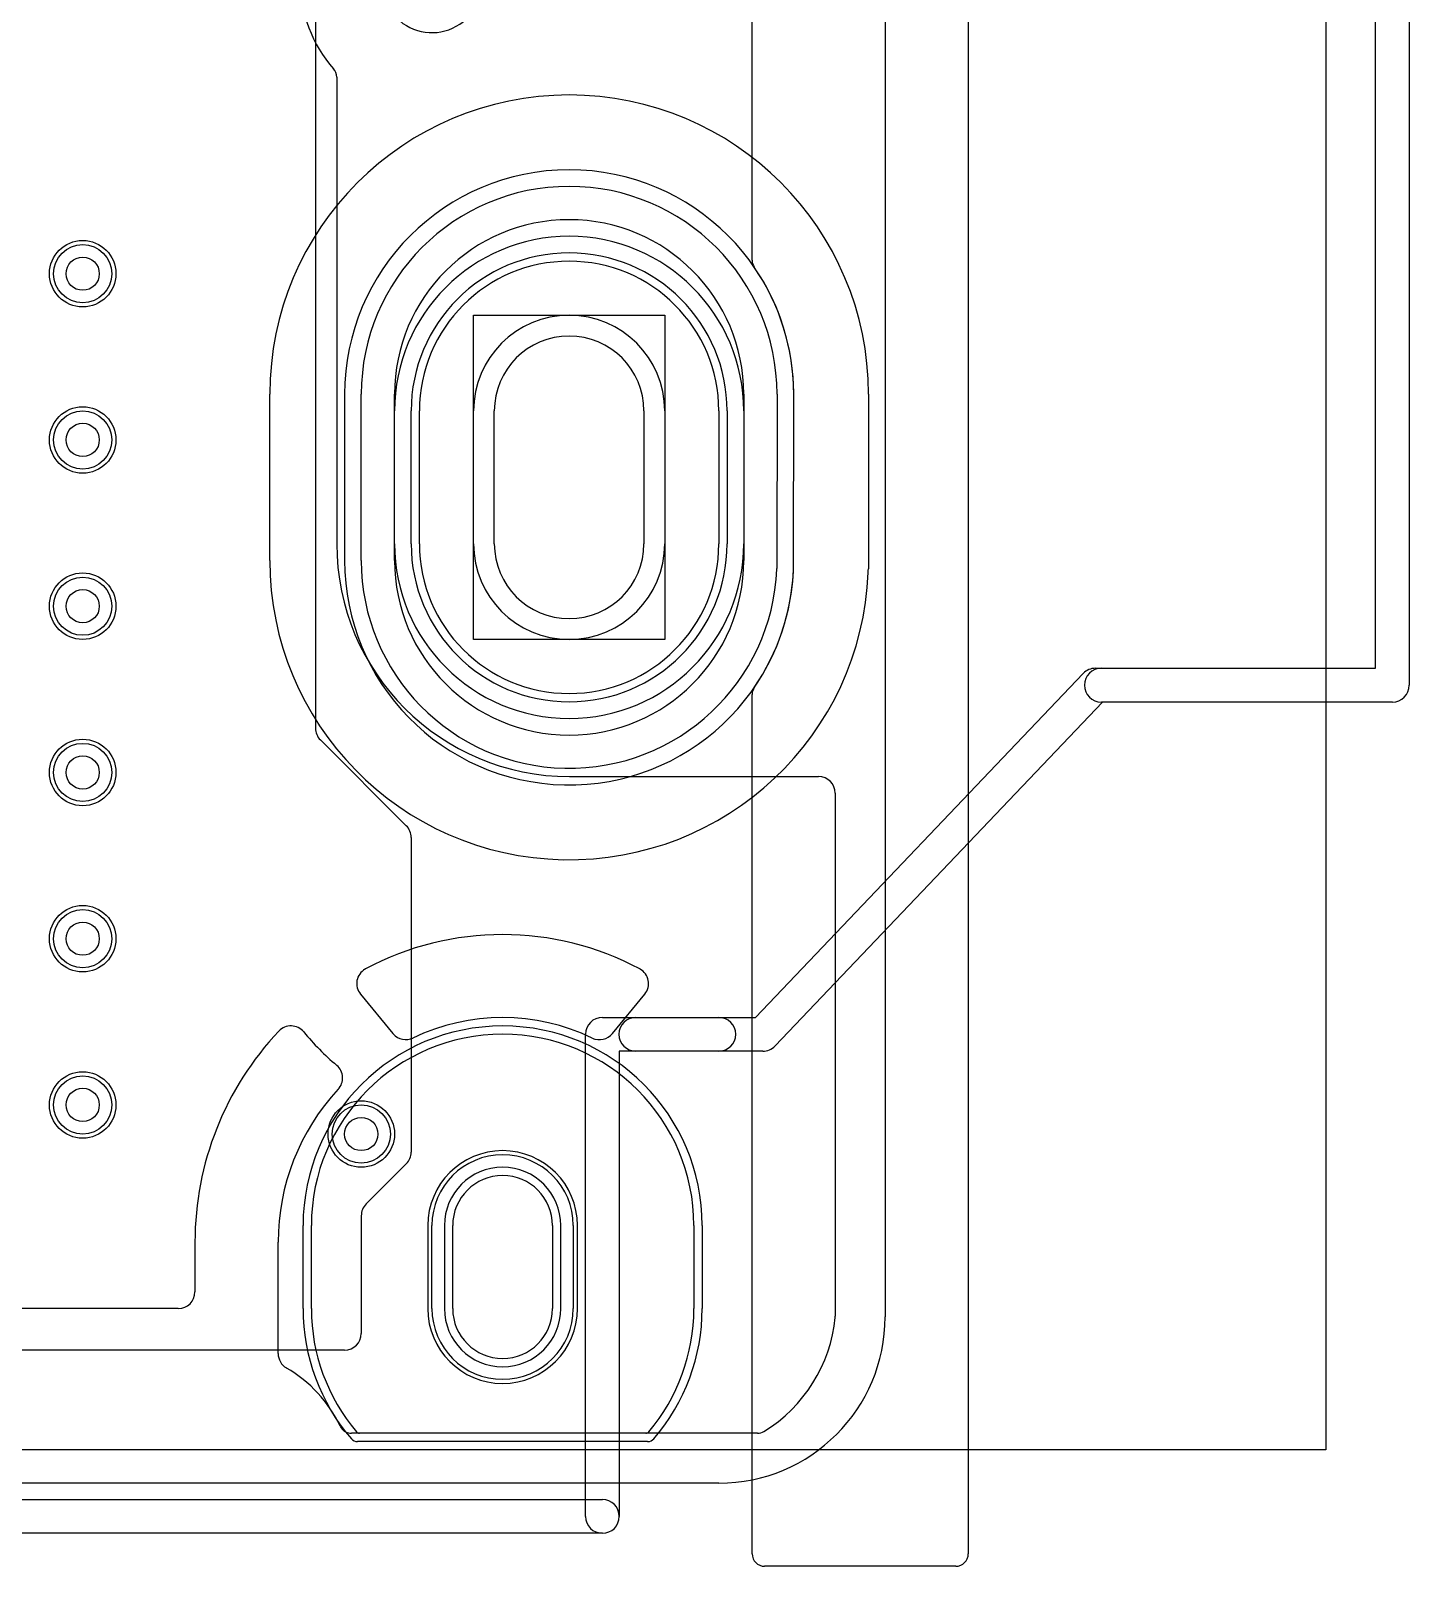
# Model space of a CAD drawing. Extents: x -3.2 to 23.2, y -0.5 to 25.
# Drawn here: x 14.86 to 23.15, y -0.5 to 8.74 of the extents above; entities that cross this region are included whole.
import ezdxf

# ---------------------------------------------------------------- set-up
doc = ezdxf.new("R2010")
doc.units = 0
for name, color, linetype in [('Hole', 1, 'CONTINUOUS'), ('L1', 3, 'CONTINUOUS'), ('L4', 3, 'CONTINUOUS'), ('MetalMask-B', 176, 'CONTINUOUS'), ('Outline', 7, 'CONTINUOUS'), ('PartsArea-A', 111, 'CONTINUOUS'), ('PartsArea-B', 111, 'CONTINUOUS'), ('PartsSilk-B', 221, 'CONTINUOUS'), ('Resist-A', 2, 'CONTINUOUS'), ('Resist-B', 2, 'CONTINUOUS'), ('Silk-A', 140, 'CONTINUOUS'), ('Silk-B', 140, 'CONTINUOUS')]:
    doc.layers.add(name, color=color, linetype=linetype)

msp = doc.modelspace()

# ---------------------------------------------------------------- linework, layer by layer
at = {"layer": 'Hole'}
for p, q in [((17.65, 5.65), (17.65, 6.45)), ((18.55, 6.45), (18.55, 5.65)), ((17.4, 1.05), (17.4, 1.55)), ((18, 1.55), (18, 1.05))]:
    msp.add_line(p, q, dxfattribs=at)
for centre in [(15.175, 7.275), (15.175, 6.275), (15.175, 5.275), (15.175, 4.275), (15.175, 3.275), (15.175, 2.275), (16.85, 2.1)]:
    msp.add_circle(centre, 0.1, dxfattribs=at)
for centre, radius, start, end in [((18.1, 6.45), 0.45, 0, 180), ((18.1, 5.65), 0.45, 180, 0), ((17.7, 1.55), 0.3, 0, 180), ((17.7, 1.05), 0.3, 180, 0)]:
    msp.add_arc(centre, radius, start, end, dxfattribs=at)
at = {"layer": 'L1'}
for p, q in [((16.575, 9.425), (16.575, 4.54142)), ((17.05, 5.55), (17.05, 6.55)), ((19.15, 6.55), (19.15, 5.55)), ((17.2, 5.65), (17.2, 6.45)), ((17.525, 5.65), (17.525, 6.45)), ((18.675, 6.45), (18.675, 5.65)), ((19, 6.45), (19, 5.65)), ((16.60429, 4.47071), (17.12071, 3.95429)), ((17.15, 3.88358), (17.15, 1.99142)), ((17.12071, 1.92071), (16.87929, 1.67929)), ((16.85, 1.60858), (16.85, 0.9)), ((16.75, 0.8), (4.35, 0.8))]:
    msp.add_line(p, q, dxfattribs=at)
for centre in [(15.175, 7.275), (15.175, 6.275), (15.175, 5.275), (15.175, 4.275), (15.175, 3.275), (15.175, 2.275), (16.85, 2.1)]:
    msp.add_circle(centre, 0.2, dxfattribs=at)
for centre, radius, start, end in [((17.275, 9.025), 0.3, 76.522392, 13.477608), ((18.1, 6.55), 1.05, 0, 180), ((18.1, 6.45), 0.9, 0, 180), ((18.1, 6.45), 0.575, 0, 180), ((18.1, 5.65), 0.9, 180, 0), ((18.1, 5.65), 0.575, 180, 0), ((18.1, 5.55), 1.05, 180, 0), ((16.675, 4.54142), 0.1, 180, -135), ((17.05, 3.88358), 0.1, 0, 45), ((17.05, 1.99142), 0.1, -45, 0), ((16.95, 1.60858), 0.1, 135, 180), ((16.75, 0.9), 0.1, -90, 0)]:
    msp.add_arc(centre, radius, start, end, dxfattribs=at)
at = {"layer": 'L4'}
for p, q in [((16.7023, 8.45802), (16.7023, 5.65)), ((17.2, 5.65), (17.2, 6.45)), ((17.525, 5.65), (17.525, 6.45)), ((18.675, 6.45), (18.675, 5.65)), ((19, 6.45), (19, 5.65)), ((18.1023, 4.25), (19.6, 4.25)), ((19.7, 4.15), (19.7, 1.00358)), ((16.84532, 2.94198), (17.04019, 2.70444)), ((18.3598, 2.70444), (18.55467, 2.94198)), ((16.55, 1.05), (16.55, 1.55)), ((17.25, 1.55), (17.25, 1.05)), ((17.35, 1.55), (17.35, 1.05)), ((18.05, 1.05), (18.05, 1.55)), ((18.15, 1.05), (18.15, 1.55)), ((18.85, 1.55), (18.85, 1.05)), ((15.85, 1.45), (15.85, 1.15)), ((16.35, 0.77942), (16.35, 1.45)), ((15.75, 1.05), (4.24999, 1.05)), ((19.23219, 0.3), (16.79057, 0.3)), ((18.56023, 0.3), (16.83977, 0.3))]:
    msp.add_line(p, q, dxfattribs=at)
for centre in [(15.175, 7.275), (15.175, 6.275), (15.175, 5.275), (15.175, 4.275), (15.175, 3.275), (15.175, 2.275), (16.85, 2.1)]:
    msp.add_circle(centre, 0.2, dxfattribs=at)
for centre, radius, start, end in [((17.28278, 9.03765), 0.8, 180, -138.51426), ((16.6273, 8.45802), 0.075, 0, 41.486344), ((18.1, 6.45), 0.9, 0, 180), ((18.1, 6.45), 0.575, 0, 180), ((18.1023, 5.65), 1.4, 180, -90), ((18.1, 5.65), 0.9, 180, 0), ((18.1, 5.65), 0.575, 180, 0), ((19.6, 4.15), 0.1, 0, 90), ((17.7, 1.55001), 1.75, 61.892519, 118.108213), ((16.92265, 3.00539), 0.10001, 120.442016, -140.672702), ((16.83502, 3.15684), 0.07497, -60.463656, -59.624739), ((16.91115, 3.02763), 0.075, 118.86167, 120.637524), ((16.84019, 3.15974), 0.07497, -62.378846, -61.893347), ((18.48914, 3.02747), 0.075, 60.201105, 61.893807), ((18.56367, 3.15761), 0.07497, -119.799859, -119.557179), ((18.47736, 3.00541), 0.1, -39.367614, 60.443439), ((16.7873, 2.8945), 0.07497, 39.294784, 39.327049), ((17.7, 1.54998), 1.25002, 64.440035, 115.561188), ((17.7, 1.45), 1.85, 136.683223, 180), ((16.29944, 2.77059), 0.07497, -43.313727, -42.778503), ((16.42674, 2.65055), 0.1, 39.493793, 136.27627), ((17.69999, 3.70003), 1.55002, -140.502632, -130.090773), ((17.7, 1.55), 1.15, 0, 180), ((16.98223, 2.65689), 0.07497, 39.235098, 39.365227), ((17.09839, 2.75176), 0.07501, -140.756815, -139.233003), ((16.98538, 2.65316), 0.07497, 40.965207, 41.441869), ((17.11751, 2.76788), 0.10001, -139.033955, -64.459809), ((18.28249, 2.76787), 0.1, -115.570753, -39.367614), ((17.12829, 2.74531), 0.075, -64.456515, -64.439436), ((16.75059, 2.57113), 0.07497, -130.623677, -129.452333), ((16.63796, 2.43722), 0.10001, -42.909191, 49.472649), ((17.70001, 1.45), 1.35001, 137.091284, 180), ((17.7, 1.55), 0.45, 0, 180), ((17.7, 1.55), 0.35, 0, 180), ((15.75, 1.15), 0.1, -90, 0), ((17.7, 1.05), 1.15, 180, -139.876046), ((17.7, 1.05), 0.45, 180, 0), ((17.7, 1.05), 0.35, 180, 0), ((17.7, 1.05), 1.15, -40.123954, 0), ((18.79654, 1.08427), 0.90738, -58.441063, -5.562878), ((19.62503, 1.00358), 0.07497, -5.564592, 0), ((16.42497, 0.77942), 0.07497, 180, -179.977072), ((16.45, 0.77943), 0.1, -179.977082, -119.987939), ((16.43749, 0.75775), 0.07497, -119.988514, -119.416874), ((15.99999, 0.00001), 0.80001, 25.376051, 59.944205), ((16.79055, 0.37499), 0.07497, -154.624381, -146.307813), ((16.79058, 0.37501), 0.07501, -146.307814, -104.034391), ((16.79057, 0.37497), 0.07497, -104.03439, -90), ((16.83977, 0.325), 0.025, -139.883409, -90), ((18.56023, 0.325), 0.025, -90, -40.116591), ((19.2322, 0.37497), 0.07497, -90.007642, -58.43856)]:
    msp.add_arc(centre, radius, start, end, dxfattribs=at)
at = {"layer": 'MetalMask-B'}
for p, q in [((17.2, 5.65), (17.2, 6.45)), ((19, 6.45), (19, 5.65)), ((16.55, 1.05), (16.55, 1.55)), ((17.35, 1.55), (17.35, 1.05)), ((18.05, 1.05), (18.05, 1.55)), ((18.85, 1.55), (18.85, 1.05)), ((18.56023, 0.3), (16.83977, 0.3))]:
    msp.add_line(p, q, dxfattribs=at)
for centre, radius, start, end in [((18.1, 6.45), 0.9, 0, 180), ((18.1, 5.65), 0.9, 180, 0), ((17.7, 1.55), 1.15, 0, 180), ((17.7, 1.55), 0.35, 0, 180), ((17.7, 1.05), 1.15, 180, -139.876046), ((17.7, 1.05), 0.35, 180, 0), ((17.7, 1.05), 1.15, -40.123954, 0), ((16.83977, 0.325), 0.025, -139.883409, -90), ((18.56023, 0.325), 0.025, -90, -40.116591)]:
    msp.add_arc(centre, radius, start, end, dxfattribs=at)
at = {"layer": 'Outline'}
for p, q in [((20, 20), (20, 1)), ((19, 0), (12, 0))]:
    msp.add_line(p, q, dxfattribs=at)
msp.add_arc((19, 1), 1, -90, 0, dxfattribs=at)
at = {"layer": 'PartsArea-A'}
for p, q in [((17.525, 5.075), (17.525, 7.025)), ((17.525, 7.025), (18.675, 7.025)), ((18.675, 7.025), (18.675, 5.075)), ((18.675, 5.075), (17.525, 5.075))]:
    msp.add_line(p, q, dxfattribs=at)
at = {"layer": 'PartsArea-B'}
for p, q in [((22.65, 23.8), (22.65, 0.2)), ((22.65, 0.2), (-2.65, 0.2))]:
    msp.add_line(p, q, dxfattribs=at)
at = {"layer": 'PartsSilk-B'}
for p, q in [((23.1516, 15.8), (23.1516, 4.8)), ((22.9484, 4.9016), (22.9484, 15.6984)), ((21.26429, 4.9016), (22.9484, 4.9016)), ((19.22075, 2.8016), (21.19072, 4.87007)), ((21.30783, 4.6984), (19.33786, 2.62993)), ((23.05, 4.6984), (21.30783, 4.6984)), ((18.3, 2.8016), (19.22075, 2.8016)), ((18.1984, -0.2), (18.1984, 2.7)), ((19.26429, 2.5984), (18.4016, 2.5984)), ((18.4016, 2.5984), (18.4016, -0.2)), ((1.8016, -0.0984), (18.3, -0.0984)), ((18.3, -0.3016), (1.7, -0.3016))]:
    msp.add_line(p, q, dxfattribs=at)
for centre, start, end in [((21.26429, 4.8), 90, 136.397181), ((23.05, 4.8), -90, 0), ((18.3, 2.7), 90, 180), ((19.26429, 2.7), -90, -43.60418), ((18.3, -0.2), -90, 90), ((18.3, -0.2), 180, 0)]:
    msp.add_arc(centre, 0.1016, start, end, dxfattribs=at)
at = {"layer": 'Resist-A'}
for p, q in [((16.85, 5.55), (16.85, 6.55)), ((19.35, 6.55), (19.349, 5.5015)), ((17.15, 5.65), (17.15, 6.45)), ((17.525, 5.65), (17.525, 6.45)), ((18.675, 6.45), (18.675, 5.65)), ((19.05, 6.45), (19.05, 5.65)), ((17.275, 1.05), (17.275, 1.55)), ((18.125, 1.55), (18.125, 1.05))]:
    msp.add_line(p, q, dxfattribs=at)
for centre in [(15.175, 7.275), (15.175, 6.275), (15.175, 5.275), (15.175, 4.275), (15.175, 3.275), (15.175, 2.275), (16.85, 2.1)]:
    msp.add_circle(centre, 0.175, dxfattribs=at)
for centre, radius, start, end in [((18.1, 6.55), 1.25, 0, 180), ((18.1, 6.45), 0.95, 0, 180), ((18.1, 6.45), 0.575, 0, 180), ((18.1, 5.65), 0.95, 180, 0), ((18.1, 5.65), 0.575, 180, 0), ((18.1, 5.55), 1.25, 180, -2.362168), ((19.274, 5.50157), 0.075, -2.361139, -0.053476), ((17.7, 1.55), 0.425, 0, 180), ((17.7, 1.05), 0.425, 180, 0)]:
    msp.add_arc(centre, radius, start, end, dxfattribs=at)
at = {"layer": 'Resist-B'}
for p, q in [((17.05, 5.65), (17.05, 6.45)), ((17.15, 5.65), (17.15, 6.45)), ((17.525, 5.65), (17.525, 6.45)), ((18.675, 6.45), (18.675, 5.65)), ((19.05, 6.45), (19.05, 5.65)), ((19.15, 6.45), (19.15, 5.65)), ((16.5, 1.05), (16.5, 1.55)), ((17.275, 1.05), (17.275, 1.55)), ((18.125, 1.55), (18.125, 1.05)), ((18.9, 1.55), (18.9, 1.05)), ((18.57178, 0.25), (16.82822, 0.25))]:
    msp.add_line(p, q, dxfattribs=at)
for centre in [(15.175, 7.275), (15.175, 6.275), (15.175, 5.275), (15.175, 4.275), (15.175, 3.275), (15.175, 2.275), (16.85, 2.1)]:
    msp.add_circle(centre, 0.175, dxfattribs=at)
for centre, radius, start, end in [((18.1, 6.45), 1.05, 0, 180), ((18.1, 6.45), 0.95, 0, 180), ((18.1, 6.45), 0.575, 0, 180), ((18.1, 5.65), 1.05, 180, 0), ((18.1, 5.65), 0.95, 180, 0), ((18.1, 5.65), 0.575, 180, 0), ((17.7, 1.55), 1.2, 0, 180), ((17.7, 1.55), 0.425, 0, 180), ((17.7, 1.05), 1.2, 180, -139.294145), ((17.7, 1.05), 0.425, 180, 0), ((17.7, 1.05), 1.2, -40.705855, 0), ((16.82822, 0.3), 0.05, -139.290567, -90), ((18.57178, 0.3), 0.05, -90, -40.709433)]:
    msp.add_arc(centre, radius, start, end, dxfattribs=at)
at = {"layer": 'Silk-A'}
for p, q in [((20.5, 19.425), (20.5, -0.425)), ((19.2, 7.35623), (19.2, 13.24377)), ((16.3, 5.55), (16.3, 6.55)), ((16.75, 6.55), (16.75, 5.55)), ((19.449, 5.5014), (19.45, 6.5499)), ((19.449, 5.5014), (19.45, 6.5499)), ((19.9, 6.54948), (19.899, 5.49952)), ((19.2, -0.425), (19.2, 4.74377)), ((20.425, -0.5), (19.275, -0.5))]:
    msp.add_line(p, q, dxfattribs=at)
for centre, radius, start, end in [((18.1, 6.55), 1.8, 0, 180), ((18.1, 6.55), 1.35, 0, 180), ((19.275, 7.35623), 0.075, 180, -145.544989), ((18.1, 6.55), 1.35, 0, 34.456151), ((19.35, 6.55), 0.1, -0.057296, 0), ((19.35, 6.55), 0.1, -0.057296, 0), ((19.35, 6.55), 0.55, -0.054171, 0), ((18.1, 5.55), 1.8, 180, -2.290534), ((18.1, 5.55001), 1.35001, -179.999576, -2.362516), ((18.1, 5.55001), 1.35001, -34.4565, -2.362516), ((19.274, 5.50136), 0.175, -2.292442, 0.013096), ((19.274, 5.50136), 0.175, -2.292442, -0.006548), ((19.524, 5.50133), 0.075, 179.946524, 179.992361), ((19.349, 5.50004), 0.55, -2.29036, -0.054171), ((19.275, 4.74377), 0.075, 145.544989, 180), ((19.275, -0.425), 0.075, 180, -90), ((20.425, -0.425), 0.075, -90, 0)]:
    msp.add_arc(centre, radius, start, end, dxfattribs=at)
at = {"layer": 'Silk-B'}
for p, q in [((23.1516, 15.8), (23.1516, 4.8)), ((22.9484, 4.9016), (22.9484, 15.6984)), ((21.3, 4.9016), (22.9484, 4.9016)), ((23.05, 4.6984), (21.3, 4.6984)), ((18.50124, 2.8016), (19, 2.8016)), ((19, 2.5984), (18.50124, 2.5984))]:
    msp.add_line(p, q, dxfattribs=at)
for centre, start, end in [((21.3, 4.8), 90, -90), ((23.05, 4.8), -90, 0), ((18.50124, 2.7), 90, -90), ((19, 2.7), -90, 90)]:
    msp.add_arc(centre, 0.1016, start, end, dxfattribs=at)

doc.saveas('drawing.dxf')
